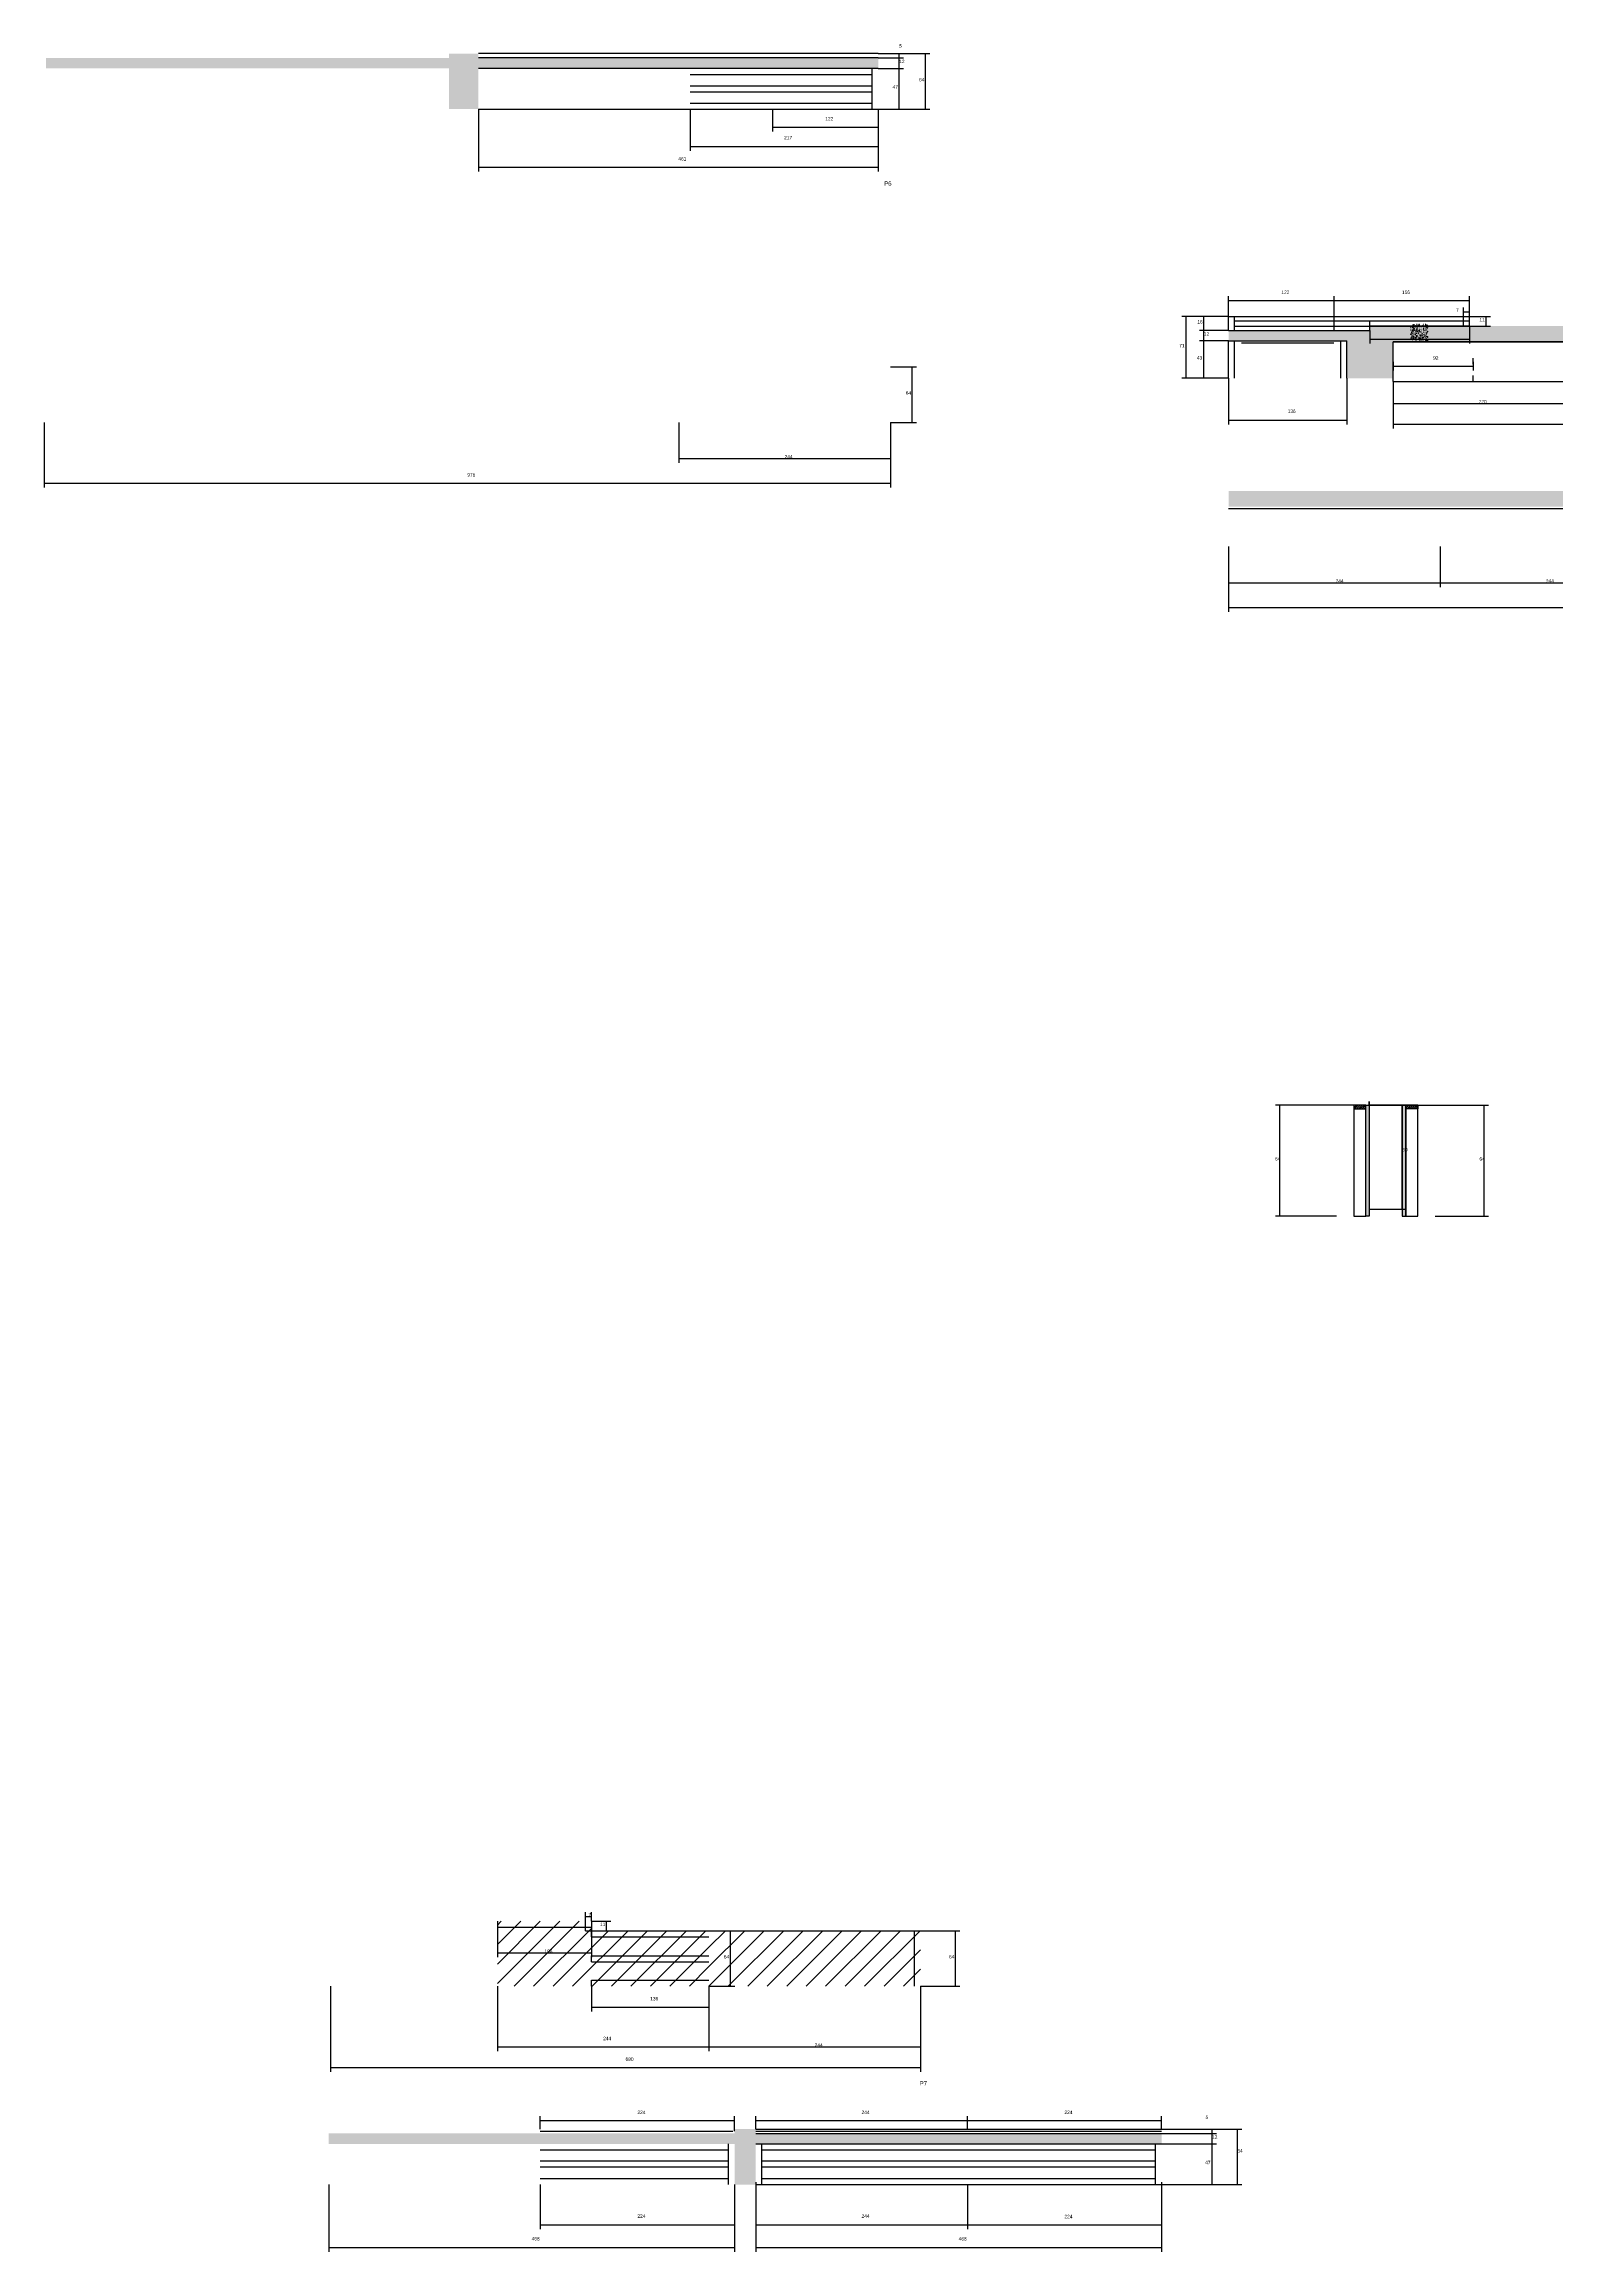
# Model space of a CAD drawing. Header units: metres. Extents: x -65046 to 21926, y -45195 to 1016.
# Drawn here: x -1976 to -231, y -31060 to -28514 of the extents above; entities that cross this region are included whole.
import ezdxf

# ---------------------------------------------------------------- set-up
doc = ezdxf.new("R2010")
doc.units = ezdxf.units.M
for name, color, linetype in [('CONCRETO', 251, 'Continuous'), ('COTA', 241, 'Continuous'), ('Hachura', 253, 'Continuous'), ('Madeira', 126, 'Continuous'), ('NOMENCLATURA', 7, 'Continuous'), ('Painéis', 200, 'Continuous'), ('SARR_2.2x7', 40, 'Continuous'), ('SARR_EDITAR', 141, 'Continuous')]:
    doc.layers.add(name, color=color, linetype=linetype)

msp = doc.modelspace()

# ---------------------------------------------------------------- hatches: boundary and pattern name
at = {"layer": 'COTA'}
h = msp.add_hatch(dxfattribs=at)
h.set_pattern_fill('AR-CONC', scale=0.03)
h.paths.add_polyline_path([(-1474.7, -28542.3), (-1013.7, -28542.3), (-1013.7, -28530.3), (-1474.7, -28530.3), (-1474.7, -28525.3), (-1508.8, -28525.3), (-1508.8, -28530.3), (-1973.3, -28530.3), (-1973.3, -28542.3), (-1508.8, -28542.3), (-1508.8, -28589.3), (-1474.7, -28589.3)])
h = msp.add_hatch(dxfattribs=at)
h.set_pattern_fill('AR-CONC', scale=0.03)
h.paths.add_polyline_path([(-419.7, -28857.6), (44.8, -28857.6), (532.8, -28857.6), (532.8, -28839.6), (44.8, -28839.6), (-343.2, -28839.6), (-446.7, -28839.6), (-446.7, -28844.6), (-609.7, -28844.6), (-609.7, -28856.6), (-473.2, -28856.6), (-473.2, -28899.6), (-419.7, -28899.6)])
h = msp.add_hatch(dxfattribs=at)
h.set_pattern_fill('AR-CONC', scale=0.03)
h.paths.add_polyline_path([(-399.5, -28855.8), (-379.4, -28855.8), (-379.4, -28855.8), (-379.4, -28837.3), (-379.4, -28837.3), (-399.5, -28837.3), (-399.5, -28837.3), (-399.5, -28855.8)])
h = msp.add_hatch(dxfattribs=at)
h.set_pattern_fill('AR-CONC', scale=0.03)
h.paths.add_polyline_path([(366.3, -29047.8), (366.3, -29029.8), (-609.7, -29029.8), (-609.7, -29047.8)])
h = msp.add_hatch(dxfattribs=at)
h.set_pattern_fill('AR-CONC', scale=0.03)
h.paths.add_polyline_path([(-1179.4, -30982.9), (-1154.9, -30982.9), (-1154.9, -30935.9), (-686.9, -30935.9), (-686.9, -30923.9), (-1154.9, -30923.9), (-1154.9, -30918.9), (-1179.4, -30918.9), (-1179.4, -30923.9), (-1647.4, -30923.9), (-1647.4, -30935.9), (-1179.4, -30935.9)])
at = {"layer": 'Hachura'}
h = msp.add_hatch(dxfattribs=at)
h.set_pattern_fill('ANSI31', scale=0.5)
h.paths.add_polyline_path([(-465.3, -29737.9), (-465.3, -29742.3), (-465.3, -29742.3), (-451.3, -29742.3), (-451.3, -29742.3), (-451.3, -29737.9), (-451.3, -29737.9), (-465.3, -29737.9)])
h = msp.add_hatch(color=8, dxfattribs=at)
h.dxf.hatch_style = 1
h.paths.add_polyline_path([(-451.3, -29737.9), (-447.3, -29737.9), (-447.3, -29737.9), (-447.3, -29865.9), (-447.3, -29865.9), (-451.3, -29865.9), (-451.3, -29865.9), (-451.3, -29737.9)])
h = msp.add_hatch(color=8, dxfattribs=at)
h.dxf.hatch_style = 1
h.paths.add_polyline_path([(-405.3, -29737.9), (-409.3, -29737.9), (-409.3, -29737.9), (-409.3, -29865.9), (-409.3, -29865.9), (-405.3, -29865.9), (-405.3, -29865.9), (-405.3, -29737.9)])
h = msp.add_hatch(dxfattribs=at)
h.set_pattern_fill('ANSI31', scale=0.5)
h.paths.add_polyline_path([(-391.3, -29737.9), (-391.3, -29742.3), (-391.3, -29742.3), (-405.3, -29742.3), (-405.3, -29742.3), (-405.3, -29737.9), (-405.3, -29737.9), (-391.3, -29737.9)])
h = msp.add_hatch(dxfattribs=at)
h.set_pattern_fill('ANSI31', scale=5)
h.paths.add_polyline_path([(-1208.9, -30690.1), (-1344.4, -30690.1), (-1344.4, -30679.1), (-1452.9, -30679.1), (-1452.9, -30754.1), (-1208.9, -30754.1)])
h = msp.add_hatch(dxfattribs=at)
h.set_pattern_fill('ANSI31', scale=5)
h.paths.add_polyline_path([(-964.9, -30690.1), (-1208.9, -30690.1), (-1208.9, -30754.1), (-964.9, -30754.1)])

# ---------------------------------------------------------------- linework, layer by layer
at = {"layer": 'CONCRETO'}
msp.add_lwpolyline([(-409.3, -29757.9), (-409.3, -29737.9), (-447.3, -29737.9), (-447.3, -29733.9), (-447.3, -29733.9), (-447.3, -29857.9), (-409.3, -29857.9), (-409.3, -29757.9)], close=True, dxfattribs=at)
at = {"layer": 'COTA'}
for p, q in [((-1013.7, -28525.3), (-984.5, -28525.3)), ((-1013.7, -28525.3), (-954, -28525.3)), ((-1013.7, -28530.3), (-984.5, -28530.3)), ((-1013.7, -28530.3), (-984.5, -28530.3)), ((-989.5, -28530.3), (-989.5, -28525.3)), ((-989.5, -28542.3), (-989.5, -28530.3)), ((-959, -28589.3), (-959, -28525.3)), ((-1013.7, -28542.3), (-984.5, -28542.3)), ((-1013.7, -28542.3), (-984.5, -28542.3)), ((-989.5, -28589.3), (-989.5, -28542.3)), ((-1474.7, -28589.3), (-1474.7, -28661.2)), ((-1230.7, -28589.3), (-1230.7, -28637.3)), ((-1135.7, -28589.3), (-1135.7, -28615)), ((-1013.7, -28589.3), (-1013.7, -28661.2)), ((-1013.7, -28589.3), (-984.5, -28589.3)), ((-1013.7, -28589.3), (-1013.7, -28615)), ((-1013.7, -28589.3), (-954, -28589.3)), ((-1013.7, -28589.3), (-1013.7, -28637.3)), ((-1135.7, -28610), (-1013.7, -28610)), ((-1230.7, -28632.3), (-1013.7, -28632.3)), ((-1474.7, -28656.2), (-1013.7, -28656.2)), ((-609.7, -28828.6), (-609.7, -28805.1)), ((-609.7, -28810.1), (-487.7, -28810.1)), ((-487.7, -28828.6), (-487.7, -28805.1)), ((-487.7, -28828.6), (-487.7, -28805.1)), ((-487.7, -28810.1), (-331.7, -28810.1)), ((-338.7, -28828.6), (-338.7, -28818.2)), ((-331.7, -28828.6), (-331.7, -28805.1)), ((-331.7, -28828.6), (-331.7, -28818.2)), ((-609.7, -28828.6), (-663.4, -28828.6)), ((-658.4, -28899.6), (-658.4, -28828.6)), ((-609.7, -28828.6), (-643, -28828.6)), ((-609.7, -28844.6), (-643, -28844.6)), ((-609.7, -28844.6), (-643, -28844.6)), ((-638, -28844.6), (-638, -28828.6)), ((-638, -28856.6), (-638, -28844.6)), ((-446.7, -28844.6), (-446.7, -28859.6)), ((-338.7, -28823.2), (-331.7, -28823.2)), ((-331.7, -28828.6), (-307.7, -28828.6)), ((-331.7, -28839.6), (-331.7, -28859.6)), ((-331.7, -28839.6), (-307.7, -28839.6)), ((-312.7, -28839.6), (-312.7, -28828.6)), ((-609.7, -28856.6), (-643, -28856.6)), ((-609.7, -28856.6), (-643, -28856.6)), ((-638, -28899.6), (-638, -28856.6)), ((-446.7, -28854.6), (-331.7, -28854.6)), ((-999.6, -28886.6), (-969.4, -28886.6)), ((-974.4, -28950.6), (-974.4, -28886.6)), ((-419.7, -28880.6), (-419.7, -28890.9)), ((-419.7, -28885.9), (-327.7, -28885.9)), ((-327.7, -28880.6), (-327.7, -28890.9)), ((-609.7, -28899.6), (-663.4, -28899.6)), ((-609.7, -28899.6), (-643, -28899.6)), ((-609.7, -28899.6), (-609.7, -28953)), ((-473.2, -28899.6), (-473.2, -28953)), ((-419.7, -28903.6), (-419.7, -28933.7)), ((-419.7, -28903.6), (-419.7, -28957.6)), ((-609.7, -28948), (-473.2, -28948)), ((-419.7, -28928.7), (-199.2, -28928.7)), ((-1975.6, -28950.6), (-1975.6, -29025.7)), ((-1243.6, -28950.6), (-1243.6, -28997.3)), ((-999.6, -28950.6), (-999.6, -28997.3)), ((-999.6, -28950.6), (-969.4, -28950.6)), ((-999.6, -28950.6), (-999.6, -29025.7)), ((-419.7, -28952.6), (532.8, -28952.6)), ((-1243.6, -28992.3), (-999.6, -28992.3)), ((-1975.6, -29020.7), (-999.6, -29020.7)), ((-609.7, -29093.8), (-609.7, -29140.6)), ((-609.7, -29093.8), (-609.7, -29169)), ((-365.7, -29093.8), (-365.7, -29140.6)), ((-365.7, -29093.8), (-365.7, -29140.6)), ((-609.7, -29135.6), (-365.7, -29135.6)), ((-365.7, -29135.6), (-121.7, -29135.6)), ((-609.7, -29164), (366.3, -29164)), ((-465.3, -29737.9), (-555.6, -29737.9)), ((-550.6, -29865.9), (-550.6, -29737.9)), ((-447.3, -29737.9), (-404.3, -29737.9)), ((-409.3, -29857.9), (-409.3, -29737.9)), ((-391.3, -29737.9), (-309.8, -29737.9)), ((-314.8, -29865.9), (-314.8, -29737.9)), ((-447.3, -29857.9), (-404.3, -29857.9)), ((-485.3, -29865.9), (-555.6, -29865.9)), ((-371.3, -29865.9), (-309.8, -29865.9)), ((-1452.9, -30679.1), (-1452.9, -30720.7)), ((-1351.4, -30679.1), (-1351.4, -30668.6)), ((-1351.4, -30673.6), (-1344.4, -30673.6)), ((-1344.4, -30679.1), (-1344.4, -30668.6)), ((-1344.4, -30679.1), (-1321.9, -30679.1)), ((-1344.4, -30679.1), (-1344.4, -30720.7)), ((-1326.9, -30690.1), (-1326.9, -30679.1)), ((-1344.4, -30690.1), (-1321.9, -30690.1)), ((-1208.9, -30690.1), (-1179.1, -30690.1)), ((-1184.1, -30754.1), (-1184.1, -30690.1)), ((-964.9, -30690.1), (-919.4, -30690.1)), ((-924.4, -30754.1), (-924.4, -30690.1)), ((-1452.9, -30715.7), (-1344.4, -30715.7)), ((-1645.4, -30754.1), (-1645.4, -30852.8)), ((-1452.9, -30754.1), (-1452.9, -30828.9)), ((-1344.4, -30754.1), (-1344.4, -30783.2)), ((-1208.9, -30754.1), (-1208.9, -30828.9)), ((-1208.9, -30754.1), (-1208.9, -30828.9)), ((-1208.9, -30754.1), (-1179.1, -30754.1)), ((-1208.9, -30754.1), (-1208.9, -30783.2)), ((-964.9, -30754.1), (-964.9, -30828.9)), ((-964.9, -30754.1), (-964.9, -30852.8)), ((-964.9, -30754.1), (-919.4, -30754.1)), ((-1344.4, -30778.2), (-1208.9, -30778.2)), ((-1452.9, -30823.9), (-1208.9, -30823.9)), ((-1208.9, -30823.9), (-964.9, -30823.9)), ((-1645.4, -30847.8), (-964.9, -30847.8)), ((-1403.4, -30918.9), (-1403.4, -30904)), ((-1179.4, -30921.4), (-1179.4, -30904)), ((-1154.9, -30918.9), (-1154.9, -30904)), ((-910.9, -30918.9), (-910.9, -30904)), ((-910.9, -30918.9), (-910.9, -30904)), ((-686.9, -30918.9), (-686.9, -30904)), ((-1403.4, -30909), (-1179.4, -30909)), ((-1154.9, -30909), (-910.9, -30909)), ((-910.9, -30909), (-686.9, -30909)), ((-686.9, -30918.9), (-594.5, -30918.9)), ((-686.9, -30918.9), (-623.6, -30918.9)), ((-686.9, -30923.9), (-623.6, -30923.9)), ((-686.9, -30923.9), (-623.6, -30923.9)), ((-628.6, -30923.9), (-628.6, -30918.9)), ((-628.6, -30935.9), (-628.6, -30923.9)), ((-599.5, -30982.9), (-599.5, -30918.9)), ((-686.9, -30935.9), (-623.6, -30935.9)), ((-686.9, -30935.9), (-623.6, -30935.9)), ((-628.6, -30982.9), (-628.6, -30935.9)), ((-1647.4, -30982.9), (-1647.4, -31060.4)), ((-1403.4, -30982.9), (-1403.4, -31034.3)), ((-1179.4, -30982.9), (-1179.4, -31034.3)), ((-1179.4, -30982.9), (-1179.4, -31060.4)), ((-1154.9, -30979.9), (-1154.9, -31060.4)), ((-1154.9, -30982.9), (-1154.9, -31034.3)), ((-910.9, -30982.9), (-910.9, -31034.3)), ((-910.9, -30982.9), (-910.9, -31034.3)), ((-686.9, -30979.9), (-686.9, -31060.4)), ((-686.9, -30982.9), (-623.6, -30982.9)), ((-686.9, -30982.9), (-594.5, -30982.9)), ((-686.9, -30982.9), (-686.9, -31034.3)), ((-1403.4, -31029.3), (-1179.4, -31029.3)), ((-1154.9, -31029.3), (-910.9, -31029.3)), ((-910.9, -31029.3), (-686.9, -31029.3)), ((-1647.4, -31055.4), (-1179.4, -31055.4)), ((-1154.9, -31055.4), (-686.9, -31055.4))]:
    msp.add_line(p, q, dxfattribs=at)
at = {"layer": 'Madeira'}
for points in [[(-465.3, -29737.9), (-465.3, -29742.3), (-451.3, -29742.3), (-451.3, -29737.9)], [(-465.3, -29865.9), (-451.3, -29865.9), (-451.3, -29737.9), (-465.3, -29737.9)], [(-391.3, -29737.9), (-391.3, -29742.3), (-405.3, -29742.3), (-405.3, -29737.9)], [(-391.3, -29737.9), (-405.3, -29737.9), (-405.3, -29865.9), (-391.3, -29865.9)]]:
    msp.add_lwpolyline(points, close=True, dxfattribs=at)
at = {"layer": 'Painéis'}
for p, q in [((-609.7, -28828.6), (-331.7, -28828.6)), ((-609.7, -28844.6), (-609.7, -28828.6)), ((-609.7, -28844.6), (-446.7, -28844.6)), ((-487.7, -28844.6), (-487.7, -28828.6)), ((-446.7, -28839.6), (-331.7, -28839.6)), ((-446.7, -28844.6), (-446.7, -28839.6)), ((-331.7, -28839.6), (-331.7, -28828.6)), ((-609.7, -28856.6), (-473.2, -28856.6)), ((-609.7, -28899.6), (-609.7, -28856.6)), ((-473.2, -28899.6), (-473.2, -28856.6)), ((-419.7, -28857.6), (44.8, -28857.6)), ((-419.7, -28903.6), (-419.7, -28857.6)), ((-1344.4, -30690.1), (-964.9, -30690.1)), ((-1154.9, -30918.9), (-686.9, -30918.9)), ((-1154.9, -30923.9), (-686.9, -30923.9)), ((-1154.9, -30935.9), (-686.9, -30935.9)), ((-1154.9, -30982.9), (-686.9, -30982.9))]:
    msp.add_line(p, q, dxfattribs=at)
for points in [[(-1013.7, -28525.3), (-1474.7, -28525.3)], [(-1013.7, -28530.3), (-1474.7, -28530.3)], [(-1013.7, -28542.3), (-1474.7, -28542.3)], [(-1474.7, -28589.3), (-1013.7, -28589.3)], [(-331.7, -28839.6), (-446.7, -28839.6)], [(532.8, -28857.6), (44.8, -28857.6), (-419.7, -28857.6)], [(-419.7, -28903.6), (44.8, -28903.6), (532.8, -28903.6)]]:
    msp.add_lwpolyline(points, dxfattribs=at)
for points in [[(-451.3, -29737.9), (-447.3, -29737.9), (-447.3, -29865.9), (-451.3, -29865.9)], [(-405.3, -29737.9), (-409.3, -29737.9), (-409.3, -29865.9), (-405.3, -29865.9)]]:
    msp.add_lwpolyline(points, close=True, dxfattribs=at)
at = {"layer": 'SARR_2.2x7'}
for p, q in [((-1230.7, -28549.3), (-1020.7, -28549.3)), ((-1230.7, -28562.3), (-1020.7, -28562.3)), ((-1020.7, -28589.3), (-1020.7, -28542.3)), ((-1230.7, -28569.3), (-1020.7, -28569.3)), ((-1230.7, -28582.3), (-1020.7, -28582.3)), ((-602.7, -28844.6), (-602.7, -28828.6)), ((-338.7, -28839.6), (-338.7, -28828.6)), ((-602.7, -28899.6), (-602.7, -28856.6)), ((-594.7, -28858.8), (-488.2, -28858.8)), ((-480.2, -28899.6), (-480.2, -28856.6)), ((-327.7, -28883.6), (-327.7, -28876.6)), ((-327.7, -28903.6), (-327.7, -28896.6)), ((-609.7, -29050), (-365.7, -29050)), ((-365.7, -29050), (-121.7, -29050)), ((-1351.4, -30690.1), (-1351.4, -30679.1)), ((-1452.9, -30686.1), (-1344.4, -30686.1)), ((-1351.4, -30690.1), (-1344.4, -30690.1)), ((-1344.4, -30697.1), (-1344.4, -30690.1)), ((-1344.4, -30697.1), (-1208.9, -30697.1)), ((-971.9, -30754.1), (-971.9, -30690.1)), ((-1344.4, -30726.1), (-1344.4, -30719.1)), ((-1344.4, -30719.1), (-1208.9, -30719.1)), ((-1344.4, -30726.1), (-1208.9, -30726.1)), ((-1344.4, -30754.1), (-1344.4, -30747.1)), ((-1344.4, -30747.1), (-1208.9, -30747.1)), ((-1403.4, -30942.9), (-1186.4, -30942.9)), ((-1403.4, -30955.4), (-1186.4, -30955.4)), ((-1186.4, -30982.9), (-1186.4, -30935.9)), ((-1147.9, -30982.9), (-1147.9, -30935.9)), ((-1147.9, -30942.9), (-910.9, -30942.9)), ((-1147.9, -30955.4), (-910.9, -30955.4)), ((-910.9, -30942.9), (-693.9, -30942.9)), ((-910.9, -30955.4), (-693.9, -30955.4)), ((-693.9, -30982.9), (-693.9, -30935.9)), ((-1403.4, -30962.4), (-1186.4, -30962.4)), ((-1403.4, -30975.9), (-1186.4, -30975.9)), ((-1147.9, -30962.4), (-910.9, -30962.4)), ((-1147.9, -30975.9), (-910.9, -30975.9)), ((-910.9, -30962.4), (-693.9, -30962.4)), ((-910.9, -30975.9), (-693.9, -30975.9))]:
    msp.add_line(p, q, dxfattribs=at)
at = {"layer": 'SARR_EDITAR'}
for p, q in [((-602.7, -28833.6), (-331.7, -28833.6)), ((-602.7, -28839.6), (-446.7, -28839.6)), ((-446.7, -28839.6), (-446.7, -28834.6)), ((-1403.4, -30921.4), (-1181.4, -30921.4)), ((-1154.9, -30921.4), (-910.9, -30921.4)), ((-910.9, -30921.4), (-686.9, -30921.4))]:
    msp.add_line(p, q, dxfattribs=at)

# ---------------------------------------------------------------- texts
at = {"layer": 'COTA'}
for s, p in [('5', (-989.5, -28518.4)), ('12', (-989.5, -28536.3)), ('47', (-997.1, -28565.8)), ('64', (-966.6, -28557.3)), ('122', (-1074.7, -28602.4)), ('217', (-1122.2, -28624.2)), ('461', (-1244.2, -28648.6)), ('122', (-548.7, -28802.5)), ('156', (-409.7, -28802.5)), ('7', (-347.3, -28823.2)), ('16', (-645.6, -28836.6)), ('115', (-389.2, -28847)), ('11', (-320.3, -28834.1)), ('71', (-666.5, -28864.1)), ('12', (-638, -28850.6)), ('43', (-646.2, -28878.1)), ('92', (-373.7, -28878.3)), ('64', (-981.9, -28918.6)), ('136', (-541.5, -28939.7)), ('220', (-321.2, -28928.7)), ('244', (-1121.6, -28992.3)), ('976', (-1487.6, -29013.1)), ('244', (-486.2, -29135.6)), ('244', (-243.7, -29135.6)), ('60', (-409.3, -29791.4)), ('64', (-556.1, -29801.9)), ('64', (-320.3, -29801.9)), ('7', (-1347.9, -30673.6)), ('11', (-1334.5, -30684.6)), ('108', (-1398.6, -30715.7)), ('64', (-1191.7, -30722.1)), ('64', (-932, -30722.1)), ('136', (-1276.6, -30770.5)), ('244', (-1330.9, -30816.3)), ('244', (-1086.9, -30823.9)), ('680', (-1305.1, -30840.2)), ('224', (-1291.4, -30901.5)), ('244', (-1032.9, -30901.5)), ('224', (-798.9, -30901.5)), ('5', (-636.2, -30907.2)), ('12', (-628.6, -30929.9)), ('47', (-636.6, -30959.4)), ('64', (-599.5, -30945.9)), ('224', (-1291.4, -31021.2)), ('244', (-1032.9, -31021.2)), ('224', (-798.9, -31021.7)), ('468', (-1413.4, -31047.3)), ('468', (-920.9, -31047.3))]:
    msp.add_text(s, height=4, dxfattribs=at).set_placement(p)
at = {"layer": 'NOMENCLATURA'}
for s, p in [('P6', (-1006.8, -28677.7)), ('P7', (-965.8, -30868.5))]:
    msp.add_text(s, height=5, dxfattribs=at).set_placement(p)

doc.saveas('drawing.dxf')
